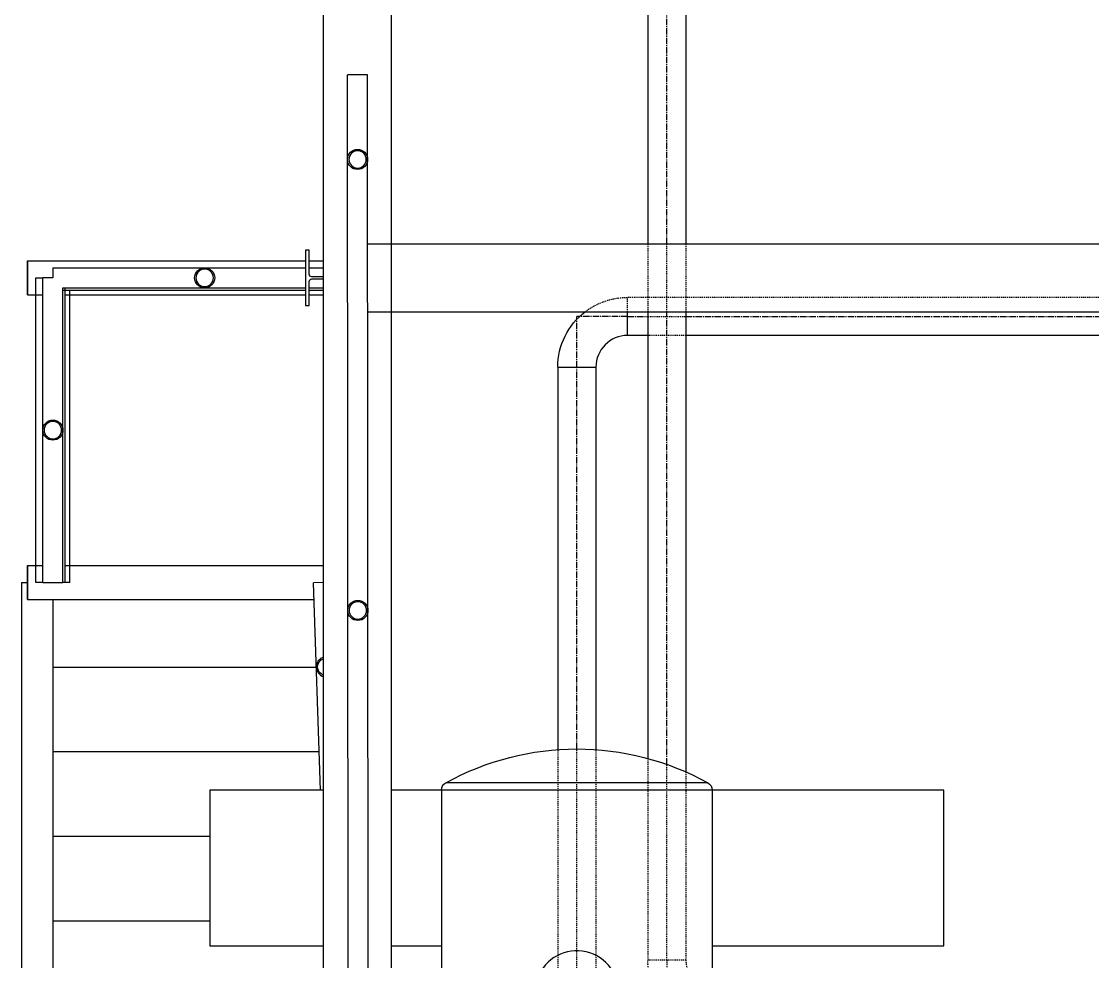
# Model space of a CAD drawing. Header units: inches. Extents: x -253 to 1500, y -183 to 1800.
# Drawn here: x -39.7 to 86.9, y 111.2 to 222.3 of the extents above; entities that cross this region are included whole.
import ezdxf

# ---------------------------------------------------------------- set-up
doc = ezdxf.new("R2010")
doc.units = ezdxf.units.IN
doc.header["$MEASUREMENT"] = 0
doc.linetypes.add('CENTER2', pattern=[1.125, 0.75, -0.125, 0.125, -0.125])
doc.linetypes.add('HIDDEN2', pattern=[0.1875, 0.125, -0.0625])
for name, color, linetype in [('Top (Plan) View-CENTER', 1, 'CENTER2'), ('Top (Plan) View-EQUIP', 3, 'Continuous'), ('Top (Plan) View-HIDDEN', 7, 'HIDDEN2'), ('Top (Plan) View-MISC', 7, 'Continuous'), ('Top (Plan) View-PIPING', 5, 'Continuous'), ('Top (Plan) View-STEEL', 9, 'Continuous')]:
    doc.layers.add(name, color=color, linetype=linetype)

# ---------------------------------------------------------------- blocks, each defined once
blk = doc.blocks.new('*U28')
at = {"layer": 'Top (Plan) View-STEEL', "color": 0, "linetype": 'ByBlock', "lineweight": -2}
for p, q in [((-39.72, 156), (-39.02, 156)), ((-39.72, 156), (-39.72, 109.69)), ((-36, 154), (-36, 109.69)), ((-39.72, 105.19), (-39.72, 36)), ((-36, 105.19), (-36, 38)), ((-39.02, 36), (-39.72, 36))]:
    blk.add_line(p, q, dxfattribs=at)
blk = doc.blocks.new('*U32')
at = {"layer": 'Top (Plan) View-STEEL', "color": 0, "linetype": 'ByBlock', "lineweight": -2}
blk.add_line((-39.02, 158), (-39.02, 154), dxfattribs=at)
blk = doc.blocks.new('*U33')
at = {"layer": 'Top (Plan) View-STEEL', "color": 0, "linetype": 'ByBlock', "lineweight": -2}
blk.add_line((-39.02, 194), (-39.02, 190), dxfattribs=at)
blk = doc.blocks.new('*U36')
at = {"layer": 'Top (Plan) View-STEEL', "color": 0, "linetype": 'ByBlock', "lineweight": -2}
for p, q in [((-39.02, 154), (-39.02, 158)), ((-39.02, 158), (-37.19, 158)), ((-34.56, 158), (-4.01, 158)), ((-39.02, 154), (-5.12, 154))]:
    blk.add_line(p, q, dxfattribs=at)
blk = doc.blocks.new('*U37')
at = {"layer": 'Top (Plan) View-STEEL', "color": 0, "linetype": 'ByBlock', "lineweight": -2}
for p, q in [((-39.02, 190), (-39.02, 194)), ((-39.02, 194), (-6.15, 194)), ((-5.71, 194), (-4.01, 194)), ((-39.02, 190), (-37.19, 190)), ((-34.56, 190), (-6.15, 190)), ((-5.71, 190), (-4.01, 190))]:
    blk.add_line(p, q, dxfattribs=at)
blk = doc.blocks.new('*U39')
at = {"layer": 'Top (Plan) View-STEEL', "color": 0, "linetype": 'ByBlock', "lineweight": -2}
for p, q in [((-38, 156), (-38, 192)), ((-38, 192), (-37.1875, 192)), ((-34, 156), (-34, 190.5625)), ((-37.1875, 156), (-38, 156)), ((-34, 156), (-34.5625, 156))]:
    blk.add_line(p, q, dxfattribs=at)
blk = doc.blocks.new('*U41')
at = {"layer": 'Top (Plan) View-STEEL', "color": 0, "linetype": 'ByBlock', "lineweight": -2}
for p, q in [((-36, 192), (-37.1875, 192)), ((-37.1875, 156), (-37.1875, 192)), ((-34.8125, 156), (-34.8125, 190.8125)), ((-34.5625, 156), (-34.5625, 190.8125)), ((-37.1875, 156), (-34.8125, 156)), ((-34.5625, 156), (-34.8125, 156))]:
    blk.add_line(p, q, dxfattribs=at)
blk.add_circle((-36, 174), 1.1875, dxfattribs=at)
at = {"layer": 'Top (Plan) View-STEEL', "color": 0, "linetype": 'ByBlock', "lineweight": -2, "extrusion": (0, 0, -1)}
blk.add_circle((36, 174), 1.0335, dxfattribs=at)
blk = doc.blocks.new('*U51')
at = {"layer": 'Top (Plan) View-STEEL', "color": 0, "linetype": 'ByBlock', "lineweight": -2}
blk.add_line((-36, 136), (-4.54, 136), dxfattribs=at)
blk = doc.blocks.new('*U52')
at = {"layer": 'Top (Plan) View-STEEL', "color": 0, "linetype": 'ByBlock', "lineweight": -2}
blk.add_line((-36, 126), (-17.46, 126), dxfattribs=at)
blk = doc.blocks.new('*U53')
at = {"layer": 'Top (Plan) View-STEEL', "color": 0, "linetype": 'ByBlock', "lineweight": -2}
blk.add_line((-36, 116), (-17.46, 116), dxfattribs=at)
blk = doc.blocks.new('*U55')
at = {"layer": 'Top (Plan) View-STEEL', "color": 0, "linetype": 'ByBlock', "lineweight": -2}
blk.add_line((-36, 146), (-4.87, 146), dxfattribs=at)
blk = doc.blocks.new('*U56')
at = {"layer": 'Top (Plan) View-STEEL', "color": 0, "linetype": 'ByBlock', "lineweight": -2}
for p, q in [((-36, 193.19), (-36, 192)), ((-36, 193.19), (-6.15, 193.19)), ((-5.71, 193.19), (-4.01, 193.19)), ((-34.81, 190.81), (-6.15, 190.81)), ((-34.81, 190.56), (-6.15, 190.56)), ((-5.71, 190.81), (-4.01, 190.81)), ((-5.71, 190.56), (-4.01, 190.56))]:
    blk.add_line(p, q, dxfattribs=at)
blk.add_circle((-18.06, 192), 1.19, dxfattribs=at)
at = {"layer": 'Top (Plan) View-STEEL', "color": 0, "linetype": 'ByBlock', "lineweight": -2, "extrusion": (0, 0, -1)}
blk.add_circle((18.06, 192), 1.03, dxfattribs=at)
blk = doc.blocks.new('*U61')
at = {"layer": 'Top (Plan) View-MISC', "color": 0, "linetype": 'ByBlock', "lineweight": -2}
for p, q in [((-17.46, 131.44), (-17.46, 113.06)), ((-4.01, 131.44), (-17.46, 131.44)), ((9.92, 131.44), (4.01, 131.44)), ((69.3, 131.44), (41.92, 131.44)), ((69.3, 113.06), (69.3, 131.44)), ((-17.46, 113.06), (-4.01, 113.06)), ((4.01, 113.06), (9.92, 113.06)), ((41.92, 113.06), (69.3, 113.06))]:
    blk.add_line(p, q, dxfattribs=at)
blk = doc.blocks.new('*U64')
at = {"layer": 'Top (Plan) View-STEEL', "color": 0, "linetype": 'ByBlock', "lineweight": -2}
for p, q in [((-5.71, 195.26), (-6.15, 195.26)), ((-6.15, 195.26), (-6.15, 188.74)), ((-5.71, 192.43), (-5.71, 195.26)), ((-5.71, 188.74), (-5.71, 191.57)), ((-4.01, 192.13), (-5.41, 192.13)), ((-5.41, 191.87), (-4.01, 191.87)), ((-6.15, 188.74), (-5.71, 188.74))]:
    blk.add_line(p, q, dxfattribs=at)
at = {"layer": 'Top (Plan) View-STEEL', "color": 0, "linetype": 'ByBlock', "lineweight": -2, "extrusion": (0, 0, -1)}
for centre, start, end in [((5.41, 192.43), 270, 0), ((5.41, 191.57), 0, 90)]:
    blk.add_arc(centre, 0.3, start, end, dxfattribs=at)
blk = doc.blocks.new('*U68')
at = {"layer": 'Top (Plan) View-STEEL', "color": 0, "linetype": 'ByBlock', "lineweight": -2}
for p in [(-4.01, 156), (-4.39, 131.44)]:
    blk.add_line(p, (-5.19, 155.96), dxfattribs=at)
blk.add_arc((-3.68, 146.01), 1.19, 106.0216, 253.9784, dxfattribs=at)
at = {"layer": 'Top (Plan) View-STEEL', "color": 0, "linetype": 'ByBlock', "lineweight": -2, "extrusion": (0, 0, -1)}
blk.add_arc((3.68, 146.01), 1.03, 288.4892, 71.5108, dxfattribs=at)
blk = doc.blocks.new('*U69')
at = {"layer": 'Top (Plan) View-STEEL', "color": 0, "linetype": 'ByBlock', "lineweight": -2}
for p, q in [((-4.01, 1.19), (-4.01, 437.95)), ((4.01, 1.19), (4.01, 244))]:
    blk.add_line(p, q, dxfattribs=at)
blk = doc.blocks.new('*U72')
at = {"layer": 'Top (Plan) View-STEEL', "color": 0, "linetype": 'ByBlock', "lineweight": -2}
for p, q in [((1.19, 216), (-1.19, 216)), ((-1.06, 36), (-1.19, 216)), ((1.31, 36), (1.19, 216)), ((-1.06, 36), (1.31, 36))]:
    blk.add_line(p, q, dxfattribs=at)
for centre in [(0.01, 206), (0.04, 152.69), (0.08, 99.31), (0.12, 46)]:
    blk.add_circle(centre, 1.19, dxfattribs=at)
at = {"layer": 'Top (Plan) View-STEEL', "color": 0, "linetype": 'ByBlock', "lineweight": -2, "extrusion": (0, 0, -1)}
for centre in [(-0.01, 206), (-0.04, 152.69), (-0.08, 99.31), (-0.12, 46)]:
    blk.add_circle(centre, 1.03, dxfattribs=at)
blk = doc.blocks.new('*U81')
at = {"layer": 'Top (Plan) View-STEEL', "color": 0, "linetype": 'ByBlock', "lineweight": -2}
for p, q in [((1.2, 196.01), (238.81, 196.01)), ((1.21, 187.99), (238.81, 187.99))]:
    blk.add_line(p, q, dxfattribs=at)
blk = doc.blocks.new('*U85')
at = {"layer": 'Top (Plan) View-EQUIP', "color": 0, "linetype": 'ByBlock', "lineweight": -2}
for p, q in [((25.92, 132.31), (10.44, 132.31)), ((41.4, 132.31), (25.92, 132.31)), ((41.92, 131.44), (9.92, 131.44)), ((9.92, 131.44), (9.92, 109.69)), ((25.92, 131.44), (9.92, 131.44)), ((41.92, 131.44), (25.92, 131.44)), ((41.92, 131.44), (41.92, 11.44)), ((9.92, 105.19), (9.92, 11.44)), ((43.92, 11.44), (7.92, 11.44)), ((7.92, 11.44), (7.92, 9.44)), ((43.92, 11.44), (43.92, 9.44)), ((7.92, 9.44), (43.92, 9.44)), ((9.92, 9.44), (9.92, 4.01)), ((41.92, 9.44), (41.92, 4.01)), ((9.92, -4.01), (9.92, -20.56)), ((41.92, -4.01), (41.92, -10.31)), ((41.92, -14.81), (41.92, -20.56)), ((43.92, -20.56), (7.92, -20.56)), ((7.92, -20.56), (7.92, -22.56)), ((43.92, -20.56), (43.92, -22.56)), ((7.92, -22.56), (43.92, -22.56))]:
    blk.add_line(p, q, dxfattribs=at)
at = {"layer": 'Top (Plan) View-EQUIP', "color": 0, "linetype": 'ByBlock', "lineweight": -2, "extrusion": (0, 0, -1)}
for centre, radius, start, end in [((-25.92, 104.31), 32, 61.0615, 118.9385), ((-10.92, 131.44), 1, 0, 61.0615), ((-40.92, 131.44), 1, 118.9385, 180)]:
    blk.add_arc(centre, radius, start, end, dxfattribs=at)
blk = doc.blocks.new('*U88')
at = {"layer": 'Top (Plan) View-HIDDEN'}
for radius, start, end in [(5, 153.2563, 206.7437), (2.25, 90, 270)]:
    blk.add_arc((25.92, 107.44), radius, start, end, dxfattribs=at)
at = {"layer": 'Top (Plan) View-HIDDEN', "extrusion": (0, 0, -1)}
blk.add_arc((-25.92, 107.44), 2.88, 308.5, 51.5, dxfattribs=at)
at = {"layer": 'Top (Plan) View-PIPING', "color": 0, "linetype": 'ByBlock', "lineweight": -2}
for radius, start, end in [(5, 270, 153.2563), (2.25, 270, 90), (5, 206.7437, 270)]:
    blk.add_arc((25.92, 107.44), radius, start, end, dxfattribs=at)
at = {"layer": 'Top (Plan) View-PIPING', "color": 0, "linetype": 'ByBlock', "lineweight": -2, "extrusion": (0, 0, -1)}
for radius, start, end in [(2.88, 51.5, 270), (2.87, 270, 308.5)]:
    blk.add_arc((-25.92, 107.44), radius, start, end, dxfattribs=at)
blk = doc.blocks.new('*U94')
at = {"layer": 'Top (Plan) View-CENTER'}
blk.add_line((25.92, 136.31), (25.92, 181.44), dxfattribs=at)
at = {"layer": 'Top (Plan) View-HIDDEN'}
for p, q in [((23.67, 136.23), (23.67, -6.56)), ((25.92, -6.56), (25.92, 136.31)), ((28.17, 136.23), (28.17, -6.56)), ((25.92, -6.56), (23.67, -6.56)), ((28.17, -6.56), (25.92, -6.56))]:
    blk.add_line(p, q, dxfattribs=at)
at = {"layer": 'Top (Plan) View-PIPING', "color": 0, "linetype": 'ByBlock', "lineweight": -2}
for p, q in [((23.67, 181.44), (25.92, 181.44)), ((23.67, 181.44), (23.67, 136.23)), ((25.92, 181.44), (28.17, 181.44)), ((28.17, 181.44), (28.17, 136.23))]:
    blk.add_line(p, q, dxfattribs=at)
blk = doc.blocks.new('*U96')
at = {"layer": 'Top (Plan) View-CENTER'}
for p in [(25.92, 181.44), (31.92, 187.44)]:
    blk.add_line(p, (25.92, 187.44), dxfattribs=at)
at = {"layer": 'Top (Plan) View-HIDDEN'}
blk.add_line((31.92, 187.99), (31.92, 189.69), dxfattribs=at)
at = {"layer": 'Top (Plan) View-HIDDEN', "extrusion": (0, 0, -1)}
blk.add_arc((-31.92, 181.44), 8.25, 52.6528, 90, dxfattribs=at)
at = {"layer": 'Top (Plan) View-PIPING', "color": 0, "linetype": 'ByBlock', "lineweight": -2}
for p, q in [((31.92, 185.19), (31.92, 187.99)), ((23.67, 181.44), (28.17, 181.44))]:
    blk.add_line(p, q, dxfattribs=at)
at = {"layer": 'Top (Plan) View-PIPING', "color": 0, "linetype": 'ByBlock', "lineweight": -2, "extrusion": (0, 0, -1)}
blk.add_arc((-31.92, 181.44), 8.25, 0, 52.6528, dxfattribs=at)
at = {"layer": 'Top (Plan) View-PIPING', "color": 0, "linetype": 'ByBlock', "lineweight": -2}
blk.add_arc((31.92, 181.44), 3.75, 90, 180, dxfattribs=at)
blk = doc.blocks.new('*U103')
at = {"layer": 'Top (Plan) View-CENTER'}
for p, q in [((31.92, 187.44), (34.31, 187.44)), ((38.81, 187.44), (179.69, 187.44))]:
    blk.add_line(p, q, dxfattribs=at)
at = {"layer": 'Top (Plan) View-HIDDEN'}
for p, q in [((31.92, 187.99), (31.92, 189.69)), ((179.69, 189.69), (31.92, 189.69)), ((179.69, 189.69), (179.69, 187.99)), ((34.31, 187.44), (38.81, 187.44)), ((38.81, 185.19), (34.31, 185.19))]:
    blk.add_line(p, q, dxfattribs=at)
at = {"layer": 'Top (Plan) View-PIPING', "color": 0, "linetype": 'ByBlock', "lineweight": -2}
for p, q in [((31.92, 187.44), (31.92, 187.99)), ((31.92, 185.19), (31.92, 187.44)), ((179.69, 187.99), (179.69, 187.44)), ((179.69, 187.44), (179.69, 185.19)), ((34.31, 185.19), (31.92, 185.19)), ((179.69, 185.19), (38.81, 185.19))]:
    blk.add_line(p, q, dxfattribs=at)
blk = doc.blocks.new('*U104')
at = {"layer": 'Top (Plan) View-CENTER'}
blk.add_line((42.56, 105.36), (41.92, 105.36), dxfattribs=at)
at = {"layer": 'Top (Plan) View-HIDDEN'}
for p, q in [((38.81, 111.36), (34.31, 111.36)), ((36.56, 111.36), (36.56, 105.36)), ((41.92, 105.36), (36.56, 105.36))]:
    blk.add_line(p, q, dxfattribs=at)
at = {"layer": 'Top (Plan) View-HIDDEN', "extrusion": (0, 0, -1)}
blk.add_arc((-42.56, 111.36), 8.25, 274.4208, 360, dxfattribs=at)
at = {"layer": 'Top (Plan) View-HIDDEN'}
blk.add_arc((42.56, 111.36), 3.75, 180, 260.2367, dxfattribs=at)
at = {"layer": 'Top (Plan) View-PIPING', "color": 0, "linetype": 'ByBlock', "lineweight": -2}
blk.add_line((42.56, 103.11), (42.56, 107.61), dxfattribs=at)
blk.add_arc((42.56, 111.36), 3.75, 260.2367, 270, dxfattribs=at)
at = {"layer": 'Top (Plan) View-PIPING', "color": 0, "linetype": 'ByBlock', "lineweight": -2, "extrusion": (0, 0, -1)}
blk.add_arc((-42.56, 111.36), 8.25, 270, 274.4208, dxfattribs=at)
blk = doc.blocks.new('*U105')
at = {"layer": 'Top (Plan) View-CENTER'}
for p, q in [((36.56, 196.01), (36.56, 244)), ((36.56, 134.49), (36.56, 187.99))]:
    blk.add_line(p, q, dxfattribs=at)
at = {"layer": 'Top (Plan) View-HIDDEN'}
for p, q in [((34.31, 196.01), (34.31, 187.99)), ((36.56, 187.99), (36.56, 196.01)), ((38.81, 196.01), (38.81, 187.99)), ((34.31, 135.19), (34.31, 111.36)), ((36.56, 111.36), (36.56, 134.49)), ((38.81, 133.6), (38.81, 111.36)), ((36.56, 111.36), (34.31, 111.36)), ((38.81, 111.36), (36.56, 111.36))]:
    blk.add_line(p, q, dxfattribs=at)
at = {"layer": 'Top (Plan) View-PIPING', "color": 0, "linetype": 'ByBlock', "lineweight": -2}
for p, q in [((34.31, 244), (34.31, 196.01)), ((38.81, 244), (38.81, 196.01)), ((34.31, 187.99), (34.31, 135.19)), ((38.81, 187.99), (38.81, 133.6))]:
    blk.add_line(p, q, dxfattribs=at)

msp = doc.modelspace()

# ---------------------------------------------------------------- block references
at = {"layer": 'Top (Plan) View-EQUIP'}
msp.add_blockref('*U85', (0, 0), dxfattribs=at)
at = {"layer": 'Top (Plan) View-MISC'}
msp.add_blockref('*U61', (0, 0), dxfattribs=at)
at = {"layer": 'Top (Plan) View-PIPING'}
for name in ['*U105', '*U96', '*U103', '*U94', '*U88', '*U104']:
    msp.add_blockref(name, (0, 0), dxfattribs=at)
at = {"layer": 'Top (Plan) View-STEEL'}
for name in ['*U69', '*U72', '*U64', '*U81', '*U33', '*U37', '*U56', '*U39', '*U41', '*U32', '*U36', '*U28', '*U68', '*U55', '*U51', '*U52', '*U53']:
    msp.add_blockref(name, (0, 0), dxfattribs=at)

doc.saveas('drawing.dxf')
